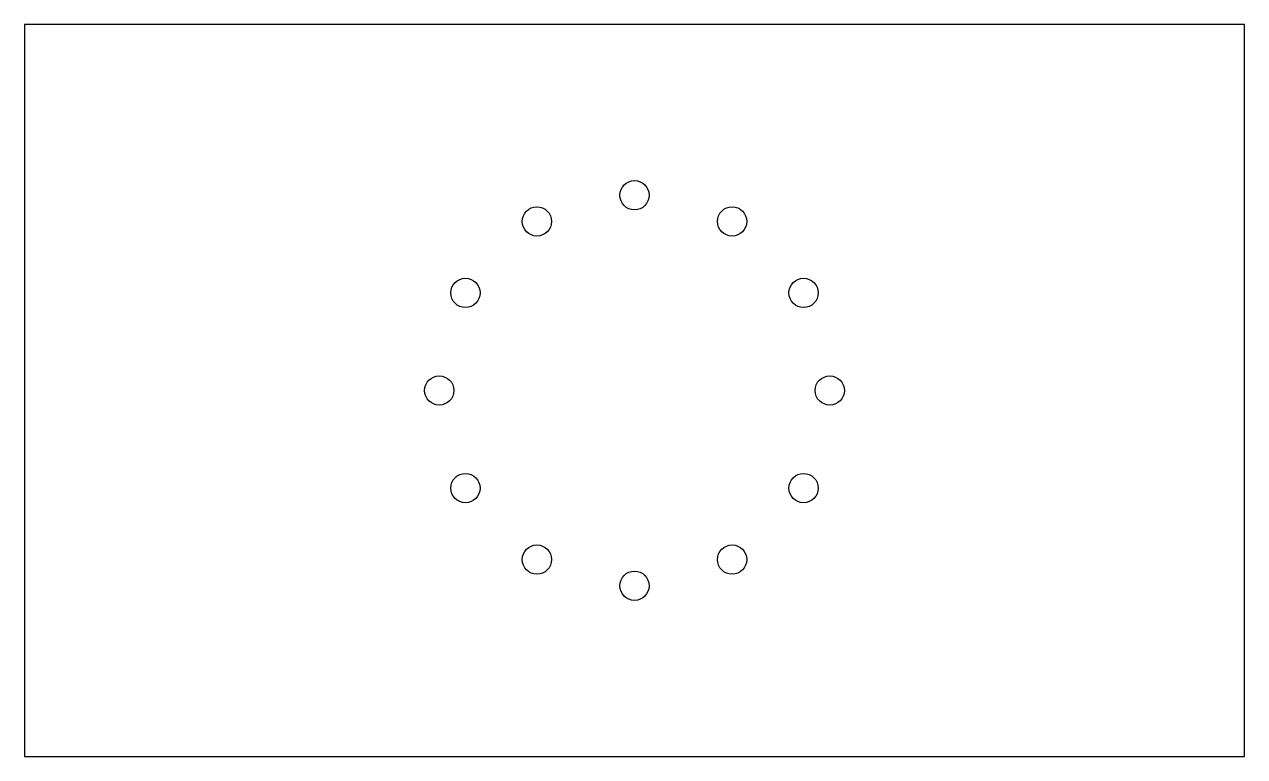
# Model space of a CAD drawing. Header units: metres. Extents: x 0 to 250, y 0 to 150.
import ezdxf

# ---------------------------------------------------------------- set-up
doc = ezdxf.new("R2010")
doc.units = ezdxf.units.M
doc.layers.add('CUT', color=1, linetype='Continuous')
doc.layers.add('HOLES', color=3, linetype='Continuous')

msp = doc.modelspace()

# ---------------------------------------------------------------- linework, layer by layer
at = {"layer": 'CUT'}
msp.add_lwpolyline([(0, 0), (250, 0), (250, 150), (0, 150), (0, 0)], dxfattribs=at)
at = {"layer": 'HOLES'}
for centre in [(125, 115), (105, 109.64), (145, 109.64), (90.36, 95), (159.64, 95), (85, 75), (165, 75), (90.36, 55), (159.64, 55), (105, 40.36), (145, 40.36), (125, 35)]:
    msp.add_circle(centre, 3, dxfattribs=at)

doc.saveas('drawing.dxf')
